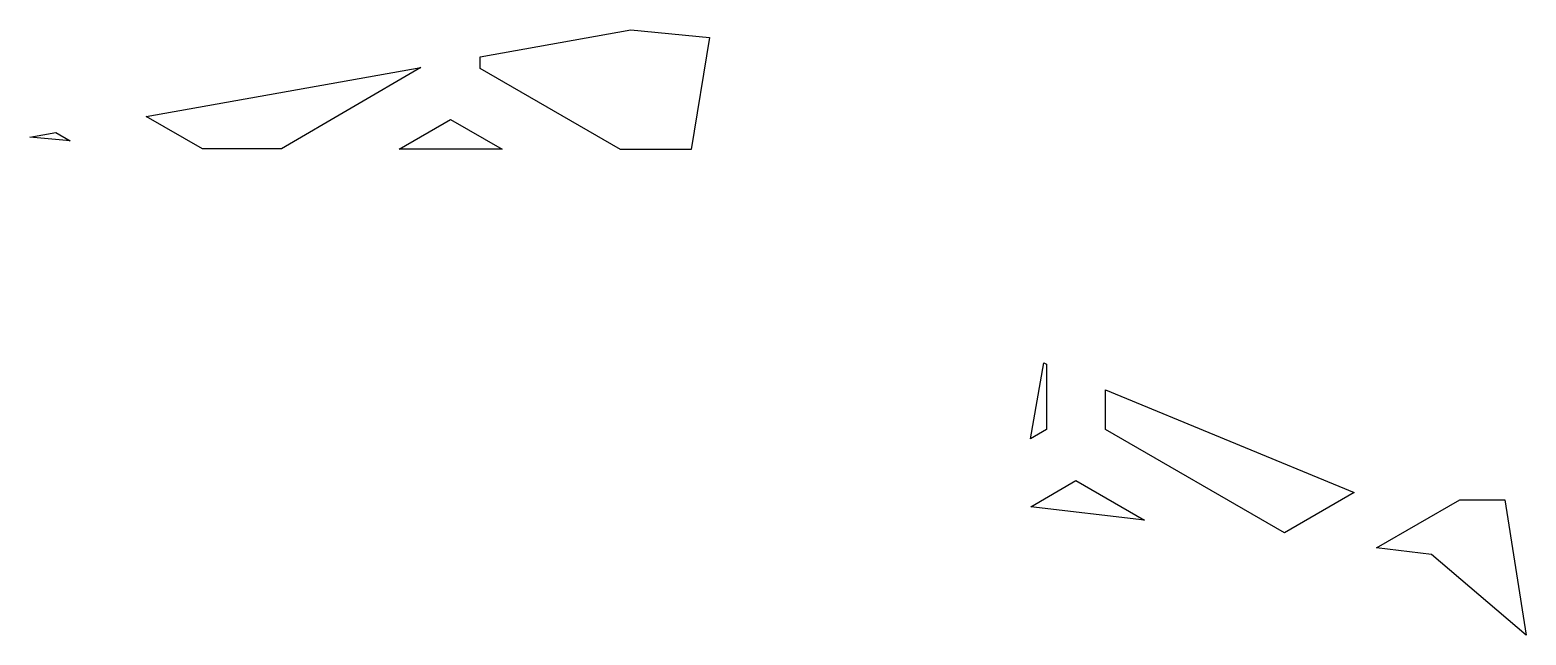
# Model space of a CAD drawing. Header units: millimetres. Extents: x -6.7 to 5.9, y -4.1 to 1.
import ezdxf

# ---------------------------------------------------------------- set-up
doc = ezdxf.new("R2010")
doc.units = ezdxf.units.MM

msp = doc.modelspace()

# ---------------------------------------------------------------- linework, layer by layer
for points in [[(-0.993, 0.953), (-1.149, 0.003), (-1.746, 0.004), (-2.936, 0.691), (-2.936, 0.789), (-1.659, 1.017), (-0.993, 0.953)], [(-5.287, 0.01), (-5.764, 0.285), (-3.436, 0.7), (-4.617, 0.009), (-5.287, 0.01)], [(-3.62, 0.007), (-3.186, 0.258), (-2.749, 0.006), (-3.62, 0.007)], [(-6.748, 0.109), (-6.528, 0.149), (-6.407, 0.079), (-6.748, 0.109)], [(1.838, -1.802), (1.861, -1.815), (1.861, -2.367), (1.727, -2.445), (1.838, -1.802)], [(4.468, -2.901), (3.877, -3.242), (2.361, -2.367), (2.361, -2.03), (4.468, -2.901)], [(1.729, -3.021), (2.111, -2.8), (2.692, -3.136), (1.729, -3.021)], [(5.923, -4.108), (5.122, -3.425), (4.656, -3.37), (5.362, -2.962), (5.743, -2.962), (5.923, -4.108)]]:
    msp.add_lwpolyline(points, close=True)

doc.saveas('drawing.dxf')
